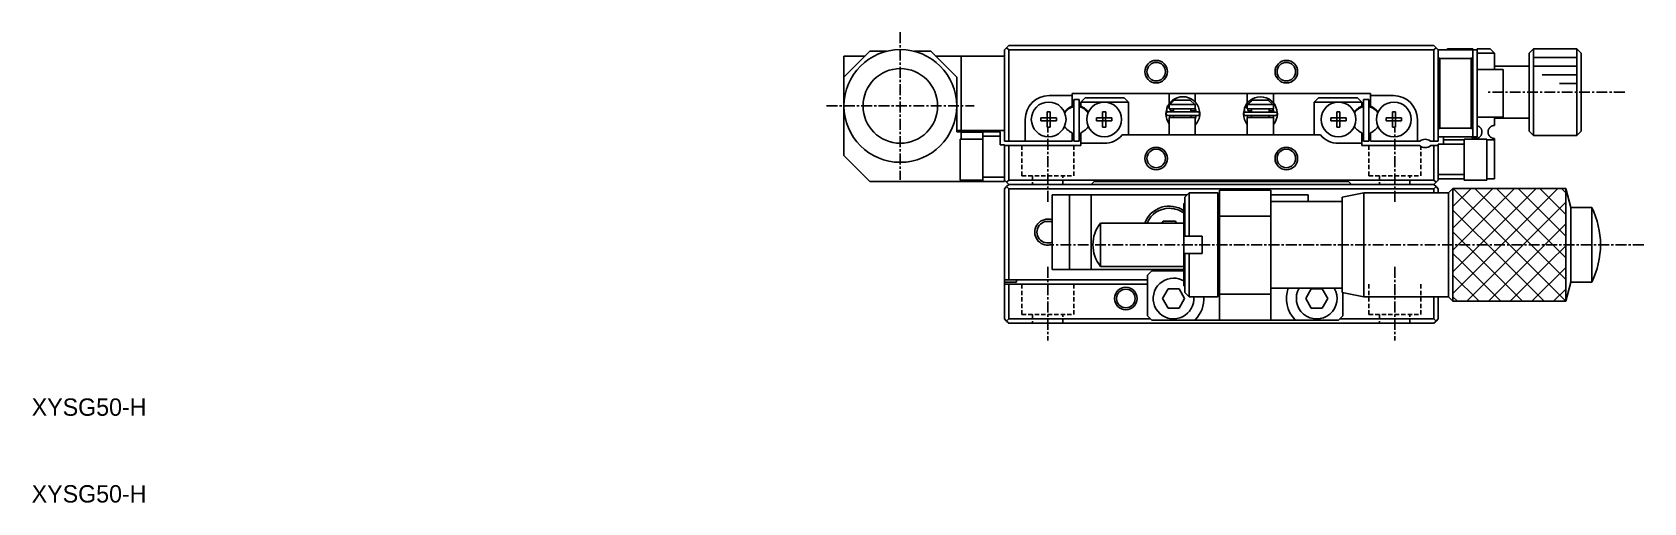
# Model space of a CAD drawing. Extents: x 10 to 374, y 10 to 222.
# Drawn here: x 10.1 to 195.8, y 10 to 64.2 of the extents above; entities that cross this region are included whole.
import ezdxf

# ---------------------------------------------------------------- set-up
doc = ezdxf.new("R2010")
doc.units = 0
doc.linetypes.add('CENTER', pattern=[2, 1.25, -0.25, 0.25, -0.25])
doc.linetypes.add('DASHED', pattern=[0.75, 0.5, -0.25])
doc.layers.get('0').update_dxf_attribs({"linetype": 'CONTINUOUS'})
doc.layers.add('CENTER', color=1, linetype='CENTER')
doc.styles.get("Standard").update_dxf_attribs({"font": 'FGP教科書体NT-M'})

msp = doc.modelspace()

# ---------------------------------------------------------------- linework, layer by layer
at = {"color": 7, "linetype": 'CONTINUOUS'}
for p, q in [((106.63, 62.02), (103.63, 59.02)), ((103.63, 59.02), (103.63, 61.47)), ((106.08, 61.47), (103.63, 61.47)), ((106.63, 62.02), (108.53, 62.02)), ((111.73, 62.02), (113.63, 62.02)), ((116.63, 59.02), (113.63, 62.02)), ((117.13, 61.47), (114.18, 61.47)), ((117.13, 61.47), (117.13, 52.87)), ((122.13, 61.47), (117.13, 61.47)), ((122.13, 62.17), (122.38, 62.42)), ((122.13, 51.67), (122.13, 62.17)), ((122.38, 62.42), (122.63, 62.67)), ((122.38, 62.42), (122.63, 62.17)), ((122.63, 62.67), (171.63, 62.67)), ((122.63, 62.17), (122.63, 51.67)), ((171.63, 62.17), (122.63, 62.17)), ((171.88, 62.42), (171.63, 62.67)), ((171.63, 62.17), (171.88, 62.42)), ((171.63, 51.67), (171.63, 62.17)), ((171.88, 62.42), (172.13, 62.17)), ((172.13, 62.17), (176.13, 62.17)), ((172.13, 62.17), (172.13, 51.67)), ((172.13, 61.37), (172.33, 61.17)), ((173.23, 62.32), (173.08, 62.17)), ((173.23, 62.32), (176.13, 62.32)), ((175.93, 61.17), (176.13, 61.37)), ((176.13, 62.32), (176.13, 62.17)), ((176.13, 62.17), (176.13, 61.37)), ((176.13, 62.17), (176.63, 62.17)), ((176.13, 61.37), (176.13, 61.04)), ((176.13, 61.04), (176.13, 61.37)), ((176.63, 62.32), (178.13, 62.32)), ((176.63, 62.17), (176.63, 62.32)), ((176.63, 62.17), (176.63, 60.17)), ((178.63, 61.82), (176.63, 61.82)), ((178.63, 61.82), (178.13, 62.32)), ((178.63, 61.82), (178.63, 59.92)), ((183.13, 62.32), (182.63, 61.82)), ((182.63, 52.82), (182.63, 61.82)), ((183.13, 62.32), (183.13, 52.32)), ((187.63, 62.32), (183.13, 62.32)), ((187.63, 62.32), (187.63, 62.3)), ((187.63, 62.3), (188.13, 62.3)), ((188.13, 52.33), (188.13, 62.3)), ((188.13, 62.3), (188.63, 61.8)), ((188.63, 61.8), (188.63, 52.83)), ((175.93, 61.17), (172.33, 61.17)), ((172.33, 61.17), (172.33, 53.17)), ((175.93, 53.17), (175.93, 61.17)), ((176.13, 60.17), (176.13, 61.04)), ((176.13, 60.17), (176.13, 54.17)), ((176.63, 54.17), (176.63, 60.17)), ((179.63, 59.92), (176.63, 59.92)), ((182.63, 60.32), (178.63, 60.32)), ((179.63, 54.42), (179.63, 59.92)), ((103.63, 59.02), (103.63, 55.72)), ((116.63, 55.72), (116.63, 59.02)), ((129.93, 56.92), (127.28, 56.92)), ((129.93, 57.17), (162.13, 57.17)), ((129.93, 56.92), (129.93, 57.17)), ((129.93, 55.71), (129.93, 56.92)), ((130.13, 51.67), (130.13, 56.47)), ((130.73, 56.47), (130.13, 56.47)), ((130.73, 51.67), (130.73, 56.47)), ((130.93, 56.17), (131.43, 56.67)), ((130.93, 56.17), (130.93, 55.71)), ((133.63, 56.17), (130.93, 56.17)), ((131.43, 56.67), (135.93, 56.67)), ((136.43, 56.17), (133.63, 56.17)), ((135.93, 56.67), (136.43, 56.17)), ((136.43, 52.37), (136.43, 56.17)), ((141.13, 57.17), (141.13, 55.99)), ((141.13, 55.99), (141.13, 55.99)), ((141.13, 55.99), (141.13, 55.99)), ((141.18, 55.87), (141.13, 55.87)), ((141.13, 55.87), (141.13, 55.37)), ((141.18, 55.87), (141.71, 56.37)), ((144.08, 55.87), (141.18, 55.87)), ((141.71, 56.37), (143.55, 56.37)), ((143.55, 56.37), (141.71, 56.37)), ((143.55, 56.37), (144.08, 55.87)), ((144.13, 55.87), (144.08, 55.87)), ((144.13, 56.15), (144.13, 57.17)), ((144.13, 55.37), (144.13, 55.87)), ((150.13, 57.17), (150.13, 56.05)), ((150.18, 55.87), (150.13, 55.87)), ((150.13, 55.87), (150.13, 55.37)), ((150.18, 55.87), (150.71, 56.37)), ((153.08, 55.87), (150.18, 55.87)), ((150.71, 56.37), (152.55, 56.37)), ((152.55, 56.37), (150.71, 56.37)), ((152.55, 56.37), (153.08, 55.87)), ((153.13, 55.87), (153.08, 55.87)), ((153.13, 56.07), (153.13, 57.17)), ((153.13, 56.07), (153.13, 56.07)), ((153.13, 56.07), (153.13, 56.07)), ((153.13, 55.37), (153.13, 55.87)), ((157.83, 56.17), (158.33, 56.67)), ((157.83, 52.37), (157.83, 56.17)), ((160.63, 56.17), (157.83, 56.17)), ((158.33, 56.67), (162.83, 56.67)), ((163.33, 56.17), (160.63, 56.17)), ((162.13, 57.17), (164.33, 57.17)), ((162.83, 56.67), (163.33, 56.17)), ((163.33, 56.17), (163.33, 55.71)), ((163.53, 56.47), (164.13, 56.47)), ((163.53, 51.67), (163.53, 56.47)), ((164.13, 51.67), (164.13, 56.47)), ((164.33, 57.17), (164.33, 56.92)), ((164.33, 56.92), (166.98, 56.92)), ((164.33, 55.71), (164.33, 56.92)), ((103.63, 55.72), (103.63, 50.02)), ((116.63, 52.72), (116.63, 55.72)), ((124.53, 54.17), (124.53, 51.67)), ((126.34, 54.35), (127.05, 54.35)), ((126.34, 53.99), (126.34, 54.35)), ((126.34, 54.35), (127.05, 54.35)), ((127.05, 53.99), (126.34, 53.99)), ((127.05, 55.05), (127.41, 55.05)), ((127.05, 54.35), (127.05, 55.05)), ((127.06, 54.34), (127.05, 54.35)), ((127.06, 54), (127.05, 53.99)), ((127.05, 53.28), (127.05, 53.99)), ((127.06, 54), (127.06, 54.34)), ((127.06, 54.34), (127.4, 54.34)), ((127.4, 54), (127.06, 54)), ((127.4, 54.34), (127.41, 54.35)), ((127.4, 54.34), (127.4, 54)), ((127.4, 54), (127.41, 53.99)), ((127.41, 55.05), (127.41, 54.35)), ((127.41, 54.35), (128.12, 54.35)), ((128.12, 54.35), (127.41, 54.35)), ((127.41, 53.99), (127.41, 53.28)), ((128.12, 53.99), (127.41, 53.99)), ((128.12, 54.35), (128.12, 53.99)), ((129.64, 55.54), (129.93, 55.71)), ((130.93, 55.71), (131.22, 55.54)), ((132.74, 54.35), (133.45, 54.35)), ((132.74, 53.99), (132.74, 54.35)), ((132.74, 54.35), (133.45, 54.35)), ((133.45, 53.99), (132.74, 53.99)), ((133.45, 55.05), (133.81, 55.05)), ((133.45, 54.35), (133.45, 55.05)), ((133.46, 54.34), (133.45, 54.35)), ((133.46, 54), (133.45, 53.99)), ((133.45, 53.28), (133.45, 53.99)), ((133.46, 54), (133.46, 54.34)), ((133.46, 54.34), (133.8, 54.34)), ((133.8, 54), (133.46, 54)), ((133.8, 54.34), (133.81, 54.35)), ((133.8, 54.34), (133.8, 54)), ((133.8, 54), (133.81, 53.99)), ((133.81, 55.05), (133.81, 54.35)), ((133.81, 54.35), (134.52, 54.35)), ((134.52, 54.35), (133.81, 54.35)), ((133.81, 53.99), (133.81, 53.28)), ((134.52, 53.99), (133.81, 53.99)), ((134.52, 54.35), (134.52, 53.99)), ((140.88, 55.55), (140.75, 54.86)), ((140.86, 55.43), (140.85, 55.4)), ((140.85, 55.4), (140.85, 55.36)), ((140.85, 55.36), (140.85, 55.33)), ((140.85, 55.33), (140.85, 55.3)), ((140.85, 55.3), (140.85, 55.26)), ((140.85, 55.26), (140.86, 55.23)), ((140.87, 55.5), (140.86, 55.47)), ((140.86, 55.47), (140.86, 55.43)), ((140.86, 55.23), (140.86, 55.19)), ((140.86, 55.19), (140.87, 55.16)), ((140.88, 55.53), (140.87, 55.5)), ((140.87, 55.16), (140.88, 55.13)), ((140.89, 55.57), (140.88, 55.53)), ((140.88, 55.13), (140.89, 55.09)), ((140.9, 55.6), (140.89, 55.57)), ((140.89, 55.09), (140.9, 55.06)), ((140.91, 55.6), (140.9, 55.6)), ((140.9, 55.06), (140.91, 55.03)), ((140.91, 55.61), (141.13, 55.54)), ((140.91, 55.6), (140.91, 55.6)), ((140.92, 55.6), (140.91, 55.6)), ((140.91, 55.6), (140.91, 55.6)), ((140.91, 55.03), (140.92, 55.03)), ((140.93, 55.6), (140.92, 55.6)), ((140.94, 55.6), (140.93, 55.6)), ((140.93, 55.6), (140.93, 55.6)), ((140.95, 55.59), (140.94, 55.6)), ((140.96, 55.59), (140.95, 55.59)), ((144.45, 55.03), (140.95, 55.03)), ((140.95, 54.63), (144.45, 54.63)), ((140.97, 55.59), (140.96, 55.59)), ((140.98, 55.59), (140.97, 55.59)), ((140.99, 55.58), (140.98, 55.59)), ((141.01, 55.58), (140.99, 55.58)), ((141.02, 55.57), (141.01, 55.58)), ((141.03, 55.57), (141.02, 55.57)), ((141.05, 55.56), (141.03, 55.57)), ((141.06, 55.56), (141.05, 55.56)), ((141.07, 55.55), (141.06, 55.56)), ((141.09, 55.55), (141.07, 55.55)), ((141.1, 55.54), (141.09, 55.55)), ((141.12, 55.53), (141.1, 55.54)), ((141.13, 55.53), (141.12, 55.53)), ((141.13, 55.37), (144.13, 55.37)), ((141.63, 54.37), (141.13, 54.37)), ((144.13, 54.37), (141.13, 54.37)), ((141.13, 54.37), (141.13, 52.37)), ((141.22, 54.37), (141.16, 54.63)), ((141.25, 55.36), (141.25, 55.37)), ((141.25, 55.34), (141.25, 55.36)), ((141.25, 55.33), (141.25, 55.34)), ((141.25, 55.32), (141.25, 55.33)), ((141.25, 55.3), (141.25, 55.32)), ((141.25, 55.29), (141.25, 55.3)), ((141.25, 55.27), (141.25, 55.29)), ((141.26, 55.26), (141.25, 55.27)), ((141.26, 55.24), (141.26, 55.26)), ((141.26, 55.23), (141.26, 55.24)), ((141.27, 55.21), (141.26, 55.23)), ((141.28, 55.2), (141.27, 55.21)), ((141.28, 55.19), (141.28, 55.2)), ((141.29, 55.17), (141.28, 55.19)), ((141.29, 55.17), (141.63, 55.17)), ((141.3, 55.16), (141.29, 55.17)), ((141.31, 55.15), (141.3, 55.16)), ((141.32, 55.14), (141.31, 55.15)), ((141.33, 55.13), (141.32, 55.14)), ((141.34, 55.12), (141.33, 55.13)), ((141.35, 55.11), (141.34, 55.12)), ((141.36, 55.1), (141.35, 55.11)), ((141.37, 55.09), (141.36, 55.1)), ((141.38, 55.08), (141.37, 55.09)), ((141.39, 55.07), (141.38, 55.08)), ((141.41, 55.06), (141.39, 55.07)), ((141.42, 55.06), (141.41, 55.06)), ((141.43, 55.05), (141.42, 55.06)), ((141.45, 55.05), (141.43, 55.05)), ((141.46, 55.04), (141.45, 55.05)), ((141.48, 55.04), (141.46, 55.04)), ((141.49, 55.04), (141.48, 55.04)), ((141.5, 55.03), (141.49, 55.04)), ((141.52, 55.03), (141.5, 55.03)), ((141.53, 55.03), (141.52, 55.03)), ((141.55, 55.03), (141.53, 55.03)), ((141.63, 55.37), (141.63, 55.03)), ((141.63, 54.63), (141.63, 54.37)), ((143.63, 54.37), (141.63, 54.37)), ((143.63, 54.37), (141.63, 54.37)), ((143.63, 55.03), (143.63, 55.37)), ((143.63, 55.17), (144.1, 55.17)), ((143.63, 54.37), (143.63, 54.63)), ((144.13, 54.37), (143.63, 54.37)), ((143.85, 55.03), (143.84, 55.03)), ((143.87, 55.03), (143.85, 55.03)), ((143.88, 55.03), (143.87, 55.03)), ((143.9, 55.03), (143.88, 55.03)), ((143.91, 55.04), (143.9, 55.03)), ((143.92, 55.04), (143.91, 55.04)), ((143.94, 55.04), (143.92, 55.04)), ((143.95, 55.05), (143.94, 55.04)), ((143.97, 55.06), (143.95, 55.05)), ((143.98, 55.06), (143.97, 55.06)), ((143.99, 55.07), (143.98, 55.06)), ((144.01, 55.08), (143.99, 55.07)), ((144.02, 55.08), (144.01, 55.08)), ((144.03, 55.09), (144.02, 55.08)), ((144.04, 55.1), (144.03, 55.09)), ((144.05, 55.11), (144.04, 55.1)), ((144.06, 55.12), (144.05, 55.11)), ((144.07, 55.13), (144.06, 55.12)), ((144.08, 55.14), (144.07, 55.13)), ((144.09, 55.16), (144.08, 55.14)), ((144.1, 55.17), (144.09, 55.16)), ((144.11, 55.18), (144.1, 55.17)), ((144.12, 55.21), (144.11, 55.19)), ((144.11, 55.19), (144.11, 55.18)), ((144.13, 55.22), (144.12, 55.21)), ((144.13, 55.42), (144.15, 55.37)), ((144.13, 55.42), (144.14, 55.37)), ((144.13, 55.23), (144.13, 55.37)), ((144.14, 55.25), (144.13, 55.24)), ((144.13, 55.24), (144.13, 55.22)), ((144.13, 52.37), (144.13, 54.37)), ((144.17, 54.33), (144.13, 54.24)), ((144.14, 55.37), (144.14, 55.35)), ((144.14, 55.35), (144.14, 55.34)), ((144.14, 55.34), (144.15, 55.32)), ((144.15, 55.32), (144.14, 55.31)), ((144.14, 55.31), (144.14, 55.29)), ((144.14, 55.29), (144.14, 55.28)), ((144.14, 55.28), (144.14, 55.26)), ((144.14, 55.26), (144.14, 55.25)), ((144.15, 55.37), (144.23, 55.03)), ((144.23, 54.63), (144.17, 54.33)), ((144.49, 55.6), (144.46, 55.65)), ((144.51, 55.54), (144.49, 55.6)), ((144.65, 54.85), (144.64, 54.95)), ((149.83, 55.53), (149.69, 54.85)), ((149.8, 55.42), (149.79, 55.39)), ((149.79, 55.39), (149.79, 55.35)), ((149.79, 55.35), (149.79, 55.32)), ((149.79, 55.32), (149.79, 55.28)), ((149.79, 55.28), (149.79, 55.25)), ((149.79, 55.25), (149.8, 55.22)), ((149.81, 55.49), (149.8, 55.46)), ((149.8, 55.46), (149.8, 55.42)), ((149.8, 55.22), (149.8, 55.18)), ((149.8, 55.18), (149.81, 55.15)), ((149.82, 55.52), (149.81, 55.49)), ((149.81, 55.15), (149.82, 55.12)), ((149.83, 55.56), (149.82, 55.52)), ((149.82, 55.12), (149.83, 55.08)), ((149.85, 55.59), (149.83, 55.56)), ((149.83, 55.08), (149.84, 55.05)), ((149.84, 55.05), (149.86, 55.02)), ((149.85, 55.6), (150.08, 55.53)), ((149.85, 55.59), (149.85, 55.59)), ((149.85, 55.59), (149.85, 55.59)), ((149.86, 55.59), (149.85, 55.59)), ((149.87, 55.59), (149.86, 55.59)), ((149.86, 55.59), (149.86, 55.59)), ((149.86, 55.02), (149.86, 55.02)), ((149.88, 55.59), (149.87, 55.59)), ((149.89, 55.58), (149.88, 55.59)), ((149.88, 55.59), (149.88, 55.59)), ((149.9, 55.58), (149.89, 55.58)), ((153.39, 55.02), (149.89, 55.02)), ((149.89, 54.62), (153.39, 54.62)), ((149.91, 55.58), (149.9, 55.58)), ((149.93, 55.57), (149.91, 55.58)), ((149.94, 55.57), (149.93, 55.57)), ((149.95, 55.57), (149.94, 55.57)), ((149.96, 55.56), (149.95, 55.57)), ((149.98, 55.56), (149.96, 55.56)), ((149.99, 55.55), (149.98, 55.56)), ((150.01, 55.55), (149.99, 55.55)), ((150.02, 55.54), (150.01, 55.55)), ((150.04, 55.53), (150.02, 55.54)), ((150.05, 55.53), (150.04, 55.53)), ((150.06, 55.52), (150.05, 55.53)), ((150.08, 55.51), (150.06, 55.52)), ((150.08, 55.53), (150.13, 55.5)), ((150.09, 55.51), (150.08, 55.51)), ((150.11, 55.5), (150.09, 55.51)), ((150.16, 54.37), (150.1, 54.62)), ((150.12, 55.5), (150.11, 55.5)), ((150.13, 55.49), (150.12, 55.5)), ((150.13, 55.37), (153.13, 55.37)), ((150.63, 54.37), (150.13, 54.37)), ((153.13, 54.37), (150.13, 54.37)), ((150.13, 54.37), (150.13, 52.37)), ((150.19, 55.36), (150.19, 55.37)), ((150.19, 55.35), (150.19, 55.36)), ((150.19, 55.33), (150.19, 55.35)), ((150.19, 55.32), (150.19, 55.33)), ((150.19, 55.3), (150.19, 55.32)), ((150.19, 55.29), (150.19, 55.3)), ((150.19, 55.27), (150.19, 55.29)), ((150.2, 55.26), (150.19, 55.27)), ((150.2, 55.25), (150.2, 55.26)), ((150.2, 55.23), (150.2, 55.25)), ((150.21, 55.22), (150.2, 55.23)), ((150.21, 55.2), (150.21, 55.22)), ((150.22, 55.19), (150.21, 55.2)), ((150.22, 55.18), (150.22, 55.19)), ((150.23, 55.16), (150.22, 55.18)), ((150.23, 55.17), (150.63, 55.17)), ((150.24, 55.15), (150.23, 55.16)), ((150.25, 55.14), (150.24, 55.15)), ((150.26, 55.13), (150.25, 55.14)), ((150.27, 55.12), (150.26, 55.13)), ((150.28, 55.11), (150.27, 55.12)), ((150.29, 55.1), (150.28, 55.11)), ((150.3, 55.09), (150.29, 55.1)), ((150.31, 55.08), (150.3, 55.09)), ((150.32, 55.07), (150.31, 55.08)), ((150.34, 55.06), (150.32, 55.07)), ((150.35, 55.05), (150.34, 55.06)), ((150.36, 55.05), (150.35, 55.05)), ((150.38, 55.04), (150.36, 55.05)), ((150.39, 55.04), (150.38, 55.04)), ((150.4, 55.03), (150.39, 55.04)), ((150.42, 55.03), (150.4, 55.03)), ((150.43, 55.02), (150.42, 55.03)), ((150.45, 55.02), (150.43, 55.02)), ((150.46, 55.02), (150.45, 55.02)), ((150.48, 55.02), (150.46, 55.02)), ((150.49, 55.02), (150.48, 55.02)), ((150.63, 55.37), (150.63, 55.02)), ((150.63, 54.62), (150.63, 54.37)), ((152.63, 54.37), (150.63, 54.37)), ((152.63, 54.37), (150.63, 54.37)), ((152.63, 55.02), (152.63, 55.37)), ((152.63, 55.17), (153.05, 55.17)), ((152.63, 54.37), (152.63, 54.62)), ((153.13, 54.37), (152.63, 54.37)), ((152.81, 55.02), (152.79, 55.02)), ((152.79, 55.02), (152.79, 55.02)), ((152.82, 55.02), (152.81, 55.02)), ((152.84, 55.02), (152.82, 55.02)), ((152.85, 55.03), (152.84, 55.02)), ((152.87, 55.03), (152.85, 55.03)), ((152.88, 55.03), (152.87, 55.03)), ((152.89, 55.04), (152.88, 55.03)), ((152.91, 55.04), (152.89, 55.04)), ((152.92, 55.05), (152.91, 55.04)), ((152.93, 55.06), (152.92, 55.05)), ((152.95, 55.07), (152.93, 55.06)), ((152.96, 55.07), (152.95, 55.07)), ((152.97, 55.08), (152.96, 55.07)), ((152.98, 55.09), (152.97, 55.08)), ((152.99, 55.1), (152.98, 55.09)), ((153, 55.11), (152.99, 55.1)), ((153.01, 55.12), (153, 55.11)), ((153.02, 55.13), (153.01, 55.12)), ((153.03, 55.15), (153.02, 55.13)), ((153.04, 55.16), (153.03, 55.15)), ((153.05, 55.17), (153.04, 55.16)), ((153.06, 55.18), (153.05, 55.17)), ((153.07, 55.21), (153.06, 55.2)), ((153.06, 55.2), (153.06, 55.18)), ((153.08, 55.24), (153.07, 55.23)), ((153.07, 55.23), (153.07, 55.21)), ((153.08, 55.37), (153.08, 55.36)), ((153.08, 55.36), (153.09, 55.34)), ((153.09, 55.28), (153.08, 55.27)), ((153.08, 55.27), (153.08, 55.25)), ((153.08, 55.25), (153.08, 55.24)), ((153.09, 55.37), (153.18, 55.02)), ((153.09, 55.34), (153.09, 55.33)), ((153.09, 55.33), (153.09, 55.31)), ((153.09, 55.31), (153.09, 55.3)), ((153.09, 55.3), (153.09, 55.28)), ((153.18, 54.62), (153.12, 54.37)), ((153.13, 52.37), (153.13, 54.37)), ((153.43, 55.59), (153.43, 55.6)), ((153.45, 55.53), (153.43, 55.59)), ((153.59, 54.84), (153.58, 54.94)), ((159.74, 54.35), (160.45, 54.35)), ((159.74, 53.99), (159.74, 54.35)), ((159.74, 54.35), (160.45, 54.35)), ((160.45, 53.99), (159.74, 53.99)), ((160.45, 55.05), (160.81, 55.05)), ((160.45, 54.35), (160.45, 55.05)), ((160.46, 54.34), (160.45, 54.35)), ((160.46, 54), (160.45, 53.99)), ((160.45, 53.28), (160.45, 53.99)), ((160.46, 54), (160.46, 54.34)), ((160.46, 54.34), (160.8, 54.34)), ((160.8, 54), (160.46, 54)), ((160.8, 54.34), (160.81, 54.35)), ((160.8, 54.34), (160.8, 54)), ((160.8, 54), (160.81, 53.99)), ((160.81, 55.05), (160.81, 54.35)), ((160.81, 54.35), (161.52, 54.35)), ((161.52, 54.35), (160.81, 54.35)), ((160.81, 53.99), (160.81, 53.28)), ((161.52, 53.99), (160.81, 53.99)), ((161.52, 54.35), (161.52, 53.99)), ((163.33, 55.71), (163.04, 55.54)), ((164.62, 55.54), (164.33, 55.71)), ((166.14, 54.35), (166.85, 54.35)), ((166.14, 53.99), (166.14, 54.35)), ((166.14, 54.35), (166.85, 54.35)), ((166.85, 53.99), (166.14, 53.99)), ((166.85, 55.05), (167.21, 55.05)), ((166.85, 54.35), (166.85, 55.05)), ((166.86, 54.34), (166.85, 54.35)), ((166.86, 54), (166.85, 53.99)), ((166.85, 53.28), (166.85, 53.99)), ((166.86, 54), (166.86, 54.34)), ((166.86, 54.34), (167.2, 54.34)), ((167.2, 54), (166.86, 54)), ((167.2, 54.34), (167.21, 54.35)), ((167.2, 54.34), (167.2, 54)), ((167.2, 54), (167.21, 53.99)), ((167.21, 55.05), (167.21, 54.35)), ((167.21, 54.35), (167.92, 54.35)), ((167.92, 54.35), (167.21, 54.35)), ((167.21, 53.99), (167.21, 53.28)), ((167.92, 53.99), (167.21, 53.99)), ((167.92, 54.35), (167.92, 53.99)), ((169.73, 54.17), (169.73, 51.67)), ((176.13, 53.3), (176.13, 54.17)), ((176.63, 54.42), (179.63, 54.42)), ((176.63, 54.17), (176.63, 52.17)), ((178.63, 53.47), (178.63, 54.42)), ((178.63, 54.32), (182.63, 54.32)), ((117.13, 52.87), (116.63, 52.87)), ((117.13, 52.72), (116.63, 52.72)), ((122.13, 52.87), (117.13, 52.87)), ((117.13, 52.68), (117.13, 52.72)), ((117.13, 52.72), (119.63, 52.72)), ((119.63, 52.68), (117.13, 52.68)), ((117.13, 51.87), (117.13, 52.68)), ((119.63, 52.72), (121.63, 52.72)), ((119.63, 52.22), (119.63, 52.72)), ((119.63, 47.52), (119.63, 52.22)), ((121.63, 52.22), (119.63, 52.22)), ((121.63, 52.72), (121.63, 52.22)), ((121.63, 52.22), (121.63, 51.22)), ((127.41, 53.28), (127.05, 53.28)), ((129.93, 52.62), (129.64, 52.79)), ((129.93, 51.67), (129.93, 52.62)), ((131.22, 52.79), (130.93, 52.62)), ((130.93, 52.62), (130.93, 51.42)), ((133.81, 53.28), (133.45, 53.28)), ((158.55, 52.37), (135.71, 52.37)), ((160.81, 53.28), (160.45, 53.28)), ((163.04, 52.79), (163.33, 52.62)), ((163.33, 52.62), (163.33, 51.42)), ((164.33, 52.62), (164.62, 52.79)), ((164.33, 51.67), (164.33, 52.62)), ((167.21, 53.28), (166.85, 53.28)), ((172.33, 53.17), (172.13, 52.97)), ((176.13, 52.17), (172.13, 52.17)), ((172.33, 53.17), (175.93, 53.17)), ((172.73, 51.82), (172.73, 52.17)), ((175.93, 52.16), (175.92, 52.17)), ((176.13, 52.97), (175.93, 53.17)), ((175.97, 52.13), (175.93, 52.16)), ((176.01, 52.1), (175.97, 52.13)), ((176.04, 52.08), (176.01, 52.1)), ((176.07, 52.06), (176.04, 52.08)), ((176.1, 52.04), (176.07, 52.06)), ((176.13, 52.03), (176.1, 52.04)), ((176.13, 52.97), (176.13, 53.3)), ((176.13, 53.3), (176.13, 52.97)), ((176.13, 52.97), (176.13, 52.17)), ((176.63, 52.17), (176.13, 52.17)), ((176.15, 52.02), (176.13, 52.03)), ((176.18, 52.01), (176.15, 52.02)), ((176.63, 53.44), (176.65, 53.43)), ((176.65, 53.43), (176.67, 53.43)), ((176.67, 53.43), (176.69, 53.42)), ((176.69, 53.42), (176.72, 53.41)), ((176.72, 52.02), (176.69, 52.01)), ((176.72, 53.41), (176.74, 53.4)), ((176.74, 52.03), (176.72, 52.02)), ((176.74, 53.4), (176.76, 53.39)), ((176.77, 52.05), (176.74, 52.03)), ((176.76, 53.39), (176.79, 53.38)), ((176.8, 52.07), (176.77, 52.05)), ((176.79, 53.38), (176.81, 53.36)), ((176.83, 52.08), (176.8, 52.07)), ((176.81, 53.36), (176.83, 53.35)), ((176.83, 53.35), (176.84, 53.34)), ((176.86, 52.1), (176.83, 52.08)), ((176.84, 53.34), (176.86, 53.33)), ((176.86, 53.33), (176.87, 53.32)), ((176.9, 52.13), (176.86, 52.1)), ((176.87, 53.32), (176.89, 53.31)), ((176.89, 53.31), (176.91, 53.29)), ((176.94, 52.17), (176.9, 52.13)), ((176.91, 53.29), (176.93, 53.28)), ((176.93, 53.28), (176.96, 53.25)), ((176.98, 52.2), (176.94, 52.17)), ((176.96, 53.25), (176.98, 53.22)), ((176.98, 53.22), (177, 53.21)), ((177.01, 52.24), (176.98, 52.2)), ((177, 53.21), (177.01, 53.2)), ((177.01, 53.2), (177.03, 53.17)), ((177.04, 52.28), (177.01, 52.24)), ((177.03, 53.17), (177.05, 53.14)), ((177.07, 52.32), (177.04, 52.28)), ((177.05, 53.14), (177.07, 53.11)), ((177.07, 53.11), (177.09, 53.07)), ((177.09, 52.37), (177.07, 52.32)), ((177.09, 53.07), (177.11, 53.04)), ((177.12, 52.41), (177.09, 52.37)), ((177.11, 53.04), (177.12, 53.01)), ((177.12, 53.01), (177.13, 52.99)), ((177.13, 52.45), (177.12, 52.41)), ((177.13, 52.99), (177.14, 52.96)), ((177.14, 52.49), (177.13, 52.45)), ((177.14, 52.96), (177.15, 52.94)), ((177.16, 52.53), (177.14, 52.49)), ((177.15, 52.94), (177.16, 52.91)), ((177.16, 52.91), (177.16, 52.88)), ((177.16, 52.88), (177.17, 52.84)), ((177.17, 52.57), (177.16, 52.53)), ((177.17, 52.84), (177.18, 52.81)), ((177.18, 52.65), (177.17, 52.61)), ((177.17, 52.61), (177.17, 52.57)), ((177.18, 52.81), (177.18, 52.77)), ((177.18, 52.77), (177.18, 52.74)), ((177.18, 52.74), (177.18, 52.69)), ((177.18, 52.69), (177.18, 52.65)), ((177.88, 52.8), (177.89, 52.84)), ((177.88, 52.76), (177.88, 52.8)), ((177.88, 52.71), (177.88, 52.76)), ((177.88, 52.69), (177.88, 52.71)), ((177.88, 52.66), (177.88, 52.69)), ((177.89, 52.62), (177.88, 52.66)), ((177.89, 52.84), (177.9, 52.89)), ((177.89, 52.59), (177.89, 52.62)), ((177.9, 52.55), (177.89, 52.59)), ((177.9, 52.89), (177.91, 52.92)), ((177.91, 52.5), (177.9, 52.55)), ((177.91, 52.92), (177.92, 52.95)), ((177.93, 52.45), (177.91, 52.5)), ((177.92, 52.95), (177.93, 52.98)), ((177.93, 52.98), (177.94, 53)), ((177.95, 52.41), (177.93, 52.45)), ((177.94, 53), (177.95, 53.03)), ((177.95, 53.03), (177.96, 53.06)), ((177.97, 52.36), (177.95, 52.41)), ((177.96, 53.06), (177.98, 53.09)), ((177.99, 52.32), (177.97, 52.36)), ((177.98, 53.09), (177.99, 53.11)), ((177.99, 53.11), (178.01, 53.14)), ((178.02, 52.28), (177.99, 52.32)), ((178.01, 53.14), (178.03, 53.17)), ((178.05, 52.25), (178.02, 52.28)), ((178.03, 53.17), (178.05, 53.19)), ((178.05, 53.19), (178.07, 53.21)), ((178.08, 52.21), (178.05, 52.25)), ((178.07, 53.21), (178.09, 53.23)), ((178.11, 52.18), (178.08, 52.21)), ((178.09, 53.23), (178.11, 53.25)), ((178.11, 53.25), (178.12, 53.27)), ((178.14, 52.15), (178.11, 52.18)), ((178.12, 53.27), (178.14, 53.29)), ((178.14, 53.29), (178.17, 53.31)), ((178.18, 52.12), (178.14, 52.15)), ((178.17, 53.31), (178.19, 53.32)), ((178.22, 52.09), (178.18, 52.12)), ((178.19, 53.32), (178.21, 53.34)), ((178.21, 53.34), (178.23, 53.35)), ((178.26, 52.07), (178.22, 52.09)), ((178.23, 53.35), (178.24, 53.36)), ((178.24, 53.36), (178.26, 53.37)), ((178.26, 53.37), (178.28, 53.38)), ((178.3, 52.05), (178.26, 52.07)), ((178.28, 53.38), (178.31, 53.39)), ((178.32, 52.03), (178.3, 52.05)), ((178.31, 53.39), (178.33, 53.41)), ((178.35, 52.02), (178.32, 52.03)), ((178.33, 53.41), (178.36, 53.42)), ((178.38, 52.01), (178.35, 52.02)), ((178.36, 53.42), (178.39, 53.43)), ((178.39, 53.43), (178.41, 53.43)), ((178.41, 53.43), (178.44, 53.44)), ((178.44, 53.44), (178.47, 53.45)), ((178.47, 53.45), (178.49, 53.45)), ((178.49, 53.45), (178.53, 53.46)), ((178.53, 53.46), (178.56, 53.46)), ((178.56, 53.46), (178.6, 53.47)), ((178.6, 53.47), (178.63, 53.47)), ((182.63, 52.82), (183.13, 52.32)), ((183.13, 52.32), (187.63, 52.32)), ((187.63, 52.33), (187.63, 52.32)), ((188.13, 52.33), (187.63, 52.33)), ((188.63, 52.83), (188.13, 52.33)), ((117.03, 51.87), (117.03, 47.17)), ((119.63, 51.87), (117.03, 51.87)), ((121.63, 51.22), (122.13, 51.22)), ((122.63, 51.67), (122.13, 51.67)), ((122.13, 51.17), (122.13, 51.22)), ((122.13, 47.17), (122.13, 51.17)), ((122.13, 51.17), (122.63, 51.17)), ((122.63, 51.67), (124.53, 51.67)), ((122.63, 51.17), (122.63, 47.17)), ((130.93, 51.17), (122.63, 51.17)), ((124.53, 51.67), (129.93, 51.67)), ((130.13, 51.67), (130.73, 51.67)), ((130.93, 51.42), (130.93, 51.17)), ((130.93, 51.42), (133.63, 51.42)), ((163.33, 51.42), (160.63, 51.42)), ((163.33, 51.17), (163.33, 51.42)), ((169.97, 51.17), (163.33, 51.17)), ((164.13, 51.67), (163.53, 51.67)), ((169.73, 51.67), (164.33, 51.67)), ((169.73, 51.67), (170.03, 51.67)), ((171.23, 51.67), (171.63, 51.67)), ((171.63, 51.17), (171.29, 51.17)), ((172.13, 51.67), (171.63, 51.67)), ((171.63, 47.17), (171.63, 51.17)), ((171.63, 51.17), (172.13, 51.17)), ((172.13, 51.32), (172.13, 51.17)), ((172.73, 51.32), (172.13, 51.32)), ((172.13, 51.17), (172.13, 47.17)), ((172.73, 51.32), (172.73, 51.82)), ((172.73, 51.82), (175.13, 51.82)), ((175.13, 51.32), (172.73, 51.32)), ((175.13, 51.87), (175.13, 51.82)), ((177.73, 51.87), (175.13, 51.87)), ((175.13, 51.32), (175.13, 51.82)), ((175.13, 47.82), (175.13, 51.32)), ((176.2, 52), (176.18, 52.01)), ((176.22, 52), (176.2, 52)), ((176.24, 51.99), (176.22, 52)), ((176.25, 51.99), (176.24, 51.99)), ((176.27, 51.98), (176.25, 51.99)), ((176.29, 51.98), (176.27, 51.98)), ((176.3, 51.98), (176.29, 51.98)), ((176.31, 51.98), (176.3, 51.98)), ((176.33, 51.97), (176.31, 51.98)), ((176.34, 51.97), (176.33, 51.97)), ((176.35, 51.97), (176.34, 51.97)), ((176.37, 51.97), (176.35, 51.97)), ((176.38, 51.97), (176.37, 51.97)), ((176.39, 51.97), (176.38, 51.97)), ((176.4, 51.97), (176.39, 51.97)), ((176.41, 51.97), (176.4, 51.97)), ((176.42, 51.97), (176.41, 51.97)), ((176.43, 51.97), (176.42, 51.97)), ((176.44, 51.97), (176.43, 51.97)), ((176.46, 51.97), (176.44, 51.97)), ((176.47, 51.97), (176.46, 51.97)), ((176.48, 51.97), (176.47, 51.97)), ((176.49, 51.97), (176.48, 51.97)), ((176.5, 51.97), (176.49, 51.97)), ((176.51, 51.97), (176.5, 51.97)), ((176.52, 51.97), (176.51, 51.97)), ((176.53, 51.97), (176.52, 51.97)), ((176.54, 51.98), (176.53, 51.97)), ((176.56, 51.98), (176.54, 51.98)), ((176.57, 51.98), (176.56, 51.98)), ((176.58, 51.98), (176.57, 51.98)), ((176.61, 51.99), (176.58, 51.98)), ((176.63, 51.99), (176.61, 51.99)), ((176.65, 52), (176.63, 51.99)), ((176.67, 52.01), (176.65, 52)), ((176.69, 52.01), (176.67, 52.01)), ((177.73, 47.17), (177.73, 51.87)), ((177.73, 51.82), (178.63, 51.82)), ((178.4, 52), (178.38, 52.01)), ((178.43, 51.99), (178.4, 52)), ((178.44, 51.99), (178.43, 51.99)), ((178.46, 51.99), (178.44, 51.99)), ((178.48, 51.98), (178.46, 51.99)), ((178.5, 51.98), (178.48, 51.98)), ((178.52, 51.98), (178.5, 51.98)), ((178.54, 51.97), (178.52, 51.98)), ((178.55, 51.97), (178.54, 51.97)), ((178.56, 51.97), (178.55, 51.97)), ((178.57, 51.97), (178.56, 51.97)), ((178.58, 51.97), (178.57, 51.97)), ((178.6, 51.97), (178.58, 51.97)), ((178.61, 51.97), (178.6, 51.97)), ((178.62, 51.97), (178.61, 51.97)), ((178.63, 51.97), (178.62, 51.97)), ((178.63, 51.82), (178.63, 51.97)), ((178.63, 51.82), (178.63, 47.32)), ((103.63, 50.02), (106.63, 47.02)), ((106.63, 47.02), (117.13, 47.02)), ((117.03, 47.17), (119.63, 47.17)), ((117.13, 47.09), (117.13, 47.17)), ((117.13, 47.09), (119.63, 47.09)), ((117.13, 47.02), (117.13, 47.09)), ((119.63, 47.02), (117.13, 47.02)), ((119.63, 47.52), (122.13, 47.52)), ((119.63, 47.02), (119.63, 47.52)), ((122.13, 47.02), (119.63, 47.02)), ((122.13, 47.17), (122.13, 47.02)), ((122.38, 46.92), (122.13, 47.17)), ((122.63, 47.17), (122.38, 46.92)), ((122.38, 46.92), (122.63, 46.67)), ((122.63, 46.67), (122.38, 46.42)), ((122.63, 47.17), (171.63, 47.17)), ((132.13, 46.67), (122.63, 46.67)), ((122.63, 46.67), (171.63, 46.67)), ((132.13, 46.67), (132.48, 47.02)), ((132.48, 47.02), (161.78, 47.02)), ((161.78, 47.02), (162.13, 46.67)), ((171.63, 46.67), (162.13, 46.67)), ((171.88, 46.92), (171.63, 47.17)), ((171.63, 46.67), (171.88, 46.92)), ((171.88, 46.42), (171.63, 46.67)), ((172.13, 47.17), (171.88, 46.92)), ((172.13, 47.82), (175.13, 47.82)), ((175.13, 47.32), (172.13, 47.32)), ((175.13, 47.32), (175.13, 47.82)), ((175.13, 47.32), (175.13, 47.17)), ((175.13, 47.17), (177.73, 47.17)), ((178.63, 47.32), (177.73, 47.32)), ((122.13, 46.17), (122.38, 46.42)), ((122.13, 35.67), (122.13, 46.17)), ((122.38, 46.42), (122.63, 46.17)), ((122.63, 46.17), (122.63, 35.67)), ((171.63, 46.17), (122.63, 46.17)), ((127.63, 36.87), (127.63, 45.47)), ((127.63, 45.47), (129.63, 45.47)), ((129.63, 45.47), (129.63, 36.87)), ((132.13, 45.47), (129.63, 45.47)), ((132.13, 36.87), (132.13, 45.47)), ((132.13, 45.47), (143.18, 45.47)), ((143.43, 45.72), (142.93, 45.22)), ((142.93, 40.72), (142.93, 45.22)), ((143.43, 45.72), (143.43, 40.72)), ((146.73, 45.72), (143.43, 45.72)), ((146.73, 39.72), (146.73, 45.72)), ((146.93, 45.52), (146.73, 45.72)), ((146.93, 46.02), (152.83, 46.02)), ((146.93, 43.02), (146.93, 46.02)), ((152.83, 46.02), (152.83, 43.02)), ((152.83, 45.47), (157.13, 45.47)), ((161.08, 44.72), (152.83, 44.72)), ((157.13, 45.47), (157.13, 44.72)), ((163.58, 45.72), (161.08, 45.22)), ((161.08, 45.22), (161.08, 34.22)), ((163.58, 45.72), (163.58, 33.72)), ((173.33, 45.72), (163.58, 45.72)), ((171.63, 46.17), (171.88, 46.42)), ((171.63, 45.72), (171.63, 46.17)), ((171.88, 46.42), (172.13, 46.17)), ((172.13, 46.17), (172.13, 45.72)), ((173.83, 46.22), (173.33, 45.72)), ((173.33, 45.72), (173.33, 33.72)), ((173.83, 46.22), (173.83, 33.22)), ((186.83, 46.22), (173.83, 46.22)), ((186.83, 46.22), (173.83, 46.22)), ((173.83, 46.22), (173.83, 33.22)), ((186.83, 46.22), (186.83, 33.22)), ((187.42, 44.02), (186.83, 46.22)), ((186.83, 33.22), (186.83, 46.22)), ((142.83, 44.47), (142.83, 34.97)), ((142.93, 44.47), (142.83, 44.47)), ((152.83, 43.02), (146.93, 43.02)), ((146.93, 34.02), (146.93, 43.02)), ((152.83, 43.02), (152.83, 34.02)), ((187.42, 44.02), (187.42, 35.42)), ((189.83, 44.02), (187.42, 44.02)), ((189.83, 44.02), (189.83, 35.42)), ((133.21, 42.22), (133.21, 37.22)), ((142.83, 42.22), (133.21, 42.22)), ((140.29, 42.22), (140.41, 42.42)), ((140.41, 42.42), (141.85, 42.42)), ((141.85, 42.42), (141.97, 42.22)), ((143.43, 40.72), (142.93, 40.72)), ((144.93, 40.72), (143.43, 40.72)), ((144.93, 38.72), (144.93, 40.72)), ((146.73, 33.72), (146.73, 39.72)), ((133.21, 37.22), (142.83, 37.22)), ((142.93, 34.22), (142.93, 38.72)), ((142.93, 38.72), (143.43, 38.72)), ((143.43, 38.72), (143.43, 33.72)), ((143.43, 38.72), (144.93, 38.72)), ((122.63, 35.67), (122.13, 35.67)), ((122.13, 35.67), (122.13, 35.42)), ((122.13, 35.42), (123.53, 35.42)), ((122.13, 35.17), (122.13, 35.42)), ((122.63, 35.67), (138.63, 35.67)), ((123.53, 35.67), (123.53, 35.42)), ((129.63, 36.87), (127.63, 36.87)), ((129.63, 36.87), (132.13, 36.87)), ((142.83, 36.87), (132.13, 36.87)), ((139.13, 36.72), (138.63, 36.22)), ((138.63, 31.52), (138.63, 36.22)), ((139.13, 36.72), (142.83, 36.72)), ((186.83, 33.22), (187.42, 35.42)), ((187.42, 35.42), (189.83, 35.42)), ((122.13, 31.17), (122.13, 35.17)), ((122.13, 35.17), (122.63, 35.17)), ((122.63, 35.17), (122.63, 31.17)), ((138.63, 35.17), (122.63, 35.17)), ((140.36, 33.52), (141, 34.62)), ((141, 32.42), (140.36, 33.52)), ((141, 34.62), (142.27, 34.62)), ((142.27, 34.62), (142.9, 33.52)), ((142.9, 33.52), (142.27, 32.42)), ((142.83, 34.97), (142.93, 34.97)), ((142.93, 34.22), (143.43, 33.72)), ((143.43, 33.72), (146.73, 33.72)), ((146.73, 33.72), (146.93, 33.92)), ((146.93, 34.02), (152.83, 34.02)), ((146.93, 31.02), (146.93, 34.02)), ((152.83, 34.72), (161.08, 34.72)), ((152.83, 34.02), (152.83, 31.02)), ((156.86, 33.52), (157.5, 34.62)), ((157.5, 32.42), (156.86, 33.52)), ((157.5, 34.62), (158.77, 34.62)), ((158.77, 34.62), (159.4, 33.52)), ((159.4, 33.52), (158.77, 32.42)), ((161.08, 34.22), (163.58, 33.72)), ((161.13, 31.52), (161.13, 34.21)), ((163.58, 33.72), (173.33, 33.72)), ((171.63, 31.17), (171.63, 33.72)), ((172.13, 33.72), (172.13, 31.17)), ((173.33, 33.72), (173.83, 33.22)), ((142.27, 32.42), (141, 32.42)), ((158.77, 32.42), (157.5, 32.42)), ((173.83, 33.22), (186.83, 33.22)), ((173.83, 33.22), (186.83, 33.22)), ((122.38, 30.92), (122.13, 31.17)), ((122.63, 31.17), (122.38, 30.92)), ((122.63, 30.67), (122.38, 30.92)), ((122.63, 31.17), (138.98, 31.17)), ((171.63, 30.67), (122.63, 30.67)), ((122.63, 30.67), (171.63, 30.67)), ((138.63, 31.52), (139.13, 31.02)), ((144.18, 31.02), (139.13, 31.02)), ((144.15, 31.09), (144.18, 31.02)), ((144.18, 31.02), (146.93, 31.02)), ((152.83, 31.02), (146.93, 31.02)), ((152.83, 31.02), (155.58, 31.02)), ((155.58, 31.02), (155.61, 31.09)), ((155.58, 31.02), (160.63, 31.02)), ((160.63, 31.02), (161.13, 31.52)), ((160.78, 31.17), (171.63, 31.17)), ((171.88, 30.92), (171.63, 31.17)), ((171.88, 30.92), (171.63, 30.67)), ((172.13, 31.17), (171.88, 30.92))]:
    msp.add_line(p, q, dxfattribs=at)
at = {"color": 3, "linetype": 'CONTINUOUS'}
for p, q in [((188.13, 61.32), (183.13, 61.32)), ((188.13, 60.32), (183.13, 60.32)), ((122.13, 55.92), (122.13, 58.42)), ((172.13, 58.42), (172.13, 55.92)), ((188.13, 59.32), (184.13, 59.32)), ((188.13, 58.32), (186.13, 58.32)), ((167.74, 53.8), (167.74, 53.8)), ((173.83, 44.11), (175.94, 46.22)), ((173.83, 41.61), (178.44, 46.22)), ((173.83, 39.11), (180.94, 46.22)), ((173.84, 46.22), (182.39, 37.67)), ((174.89, 37.67), (183.44, 46.22)), ((176.34, 46.22), (184.89, 37.67)), ((177.39, 37.67), (185.94, 46.22)), ((178.84, 46.22), (186.83, 38.22)), ((179.89, 37.67), (186.83, 44.61)), ((181.34, 46.22), (186.83, 40.72)), ((183.84, 46.22), (186.83, 43.22)), ((186.34, 46.22), (186.83, 45.72)), ((173.83, 43.72), (179.89, 37.67)), ((173.83, 41.22), (177.39, 37.67)), ((182.39, 37.67), (186.83, 42.11)), ((184.89, 37.67), (186.83, 39.61)), ((173.83, 38.72), (174.89, 37.67)), ((173.83, 36.61), (174.89, 37.67)), ((173.83, 34.11), (177.39, 37.67)), ((174.89, 37.67), (179.34, 33.22)), ((175.44, 33.22), (179.89, 37.67)), ((177.39, 37.67), (181.84, 33.22)), ((177.94, 33.22), (182.39, 37.67)), ((179.89, 37.67), (184.34, 33.22)), ((180.44, 33.22), (184.89, 37.67)), ((182.39, 37.67), (186.83, 33.22)), ((184.89, 37.67), (186.83, 35.72)), ((173.83, 36.22), (176.84, 33.22)), ((182.94, 33.22), (186.83, 37.11)), ((173.83, 33.72), (174.34, 33.22)), ((185.44, 33.22), (186.83, 34.61))]:
    msp.add_line(p, q, dxfattribs=at)
at = {"color": 3, "linetype": 'DASHED'}
for p, q in [((124.13, 51.17), (124.13, 47.67)), ((130.13, 47.67), (130.13, 51.17)), ((164.13, 51.17), (164.13, 47.67)), ((170.13, 47.67), (170.13, 51.05)), ((124.13, 47.67), (130.13, 47.67)), ((125.38, 47.67), (125.38, 46.67)), ((128.88, 46.67), (128.88, 47.67)), ((164.13, 47.67), (170.13, 47.67)), ((165.38, 47.67), (165.38, 46.67)), ((168.88, 46.67), (168.88, 47.67)), ((124.13, 35.17), (124.13, 31.67)), ((130.13, 31.67), (130.13, 35.17)), ((164.13, 35.17), (164.13, 31.67)), ((170.13, 31.67), (170.13, 35.17)), ((124.13, 31.67), (130.13, 31.67)), ((125.38, 31.67), (125.38, 30.67)), ((128.88, 30.67), (128.88, 31.67)), ((164.13, 31.67), (170.13, 31.67)), ((165.38, 31.67), (165.38, 30.67)), ((168.88, 30.67), (168.88, 31.67))]:
    msp.add_line(p, q, dxfattribs=at)
at = {"color": 7, "linetype": 'CONTINUOUS'}
for centre, radius in [((110.13, 55.72), 6.5), ((110.13, 55.72), 4.3), ((139.63, 59.67), 1.07), ((154.63, 59.67), 1.07), ((127.23, 54.17), 2), ((133.63, 54.17), 2), ((160.63, 54.17), 2), ((167.03, 54.17), 2), ((139.63, 49.67), 1.07), ((154.63, 49.67), 1.07), ((136.13, 33.52), 1.07)]:
    msp.add_circle(centre, radius, dxfattribs=at)
at = {"color": 3, "linetype": 'CONTINUOUS'}
for centre in [(139.63, 59.67), (154.63, 59.67), (139.63, 49.67), (154.63, 49.67), (136.13, 33.52)]:
    msp.add_circle(centre, 1.3, dxfattribs=at)
at = {"color": 7, "linetype": 'CONTINUOUS'}
for centre, radius, start, end in [((127.28, 54.17), 2.75, 90, 180), ((142.7, 54.83), 1.95, 3.619, 156.8194), ((151.64, 54.82), 1.95, 3.619, 156.8194), ((166.98, 54.17), 2.75, 0, 90), ((130.55, 54.05), 1.75, 134.9956, 148.1135), ((130.43, 54.07), 1.59, 100.8931, 147.8407), ((130.43, 54.17), 1.59, 120, 135), ((130.43, 54.07), 1.59, 32.1594, 79.107), ((130.43, 54.17), 1.59, 45, 60), ((130.32, 54.05), 1.75, 31.8865, 45.0044), ((140.95, 54.83), 0.2, 90, 270), ((142.7, 54.83), 1.96, 180.7634, 216.4403), ((142.7, 54.83), 1.95, 317.3804, 359.1848), ((144.45, 54.83), 0.2, 270, 90), ((149.89, 54.82), 0.2, 90, 270), ((151.64, 54.82), 1.95, 180.7532, 219.2367), ((151.64, 54.82), 1.95, 319.9574, 359.1869), ((153.39, 54.82), 0.2, 270, 90), ((163.95, 54.05), 1.75, 134.9956, 148.1135), ((163.83, 54.07), 1.59, 100.893, 147.8406), ((163.83, 54.17), 1.59, 120, 135), ((163.83, 54.07), 1.59, 32.1593, 79.1069), ((163.83, 54.17), 1.59, 45, 60), ((163.72, 54.05), 1.75, 31.8865, 45.0044), ((130.55, 54.28), 1.75, 211.8865, 225.0044), ((130.43, 54.17), 1.59, 225, 240), ((130.43, 54.07), 1.59, 251.6415, 259.1069), ((130.43, 54.07), 1.59, 280.893, 288.3584), ((130.43, 54.17), 1.59, 300, 315), ((130.32, 54.28), 1.75, 314.9956, 328.1135), ((133.63, 54.17), 2.75, 270, 319.1148), ((160.63, 54.17), 2.75, 220.8852, 270), ((163.95, 54.28), 1.75, 211.8865, 225.0044), ((163.83, 54.17), 1.59, 225, 240), ((163.83, 54.07), 1.59, 251.6416, 259.107), ((163.83, 54.07), 1.59, 280.8931, 288.3585), ((163.83, 54.17), 1.59, 300, 315), ((163.72, 54.28), 1.75, 314.9956, 328.1135), ((170.63, 51.92), 1, 228.5904, 311.4096), ((170.63, 50.87), 1, 53.1301, 126.8699), ((141.13, 41.17), 3, 55.4819, 159.5128), ((141.13, 41.17), 2.75, 90, 157.5537), ((141.13, 41.17), 2.75, 51.8165, 90), ((181.09, 39.72), 9.75, 333.8162, 26.1838), ((127.13, 41.17), 1.25, 66.4218, 293.5782), ((136.33, 39.72), 4, 141.3178, 218.6822), ((141.63, 33.52), 2.35, 90, 4.8821), ((141.63, 33.52), 2.35, 59.2936, 90), ((141.63, 33.52), 3.5, 316.011, 3.2758), ((158.13, 33.52), 3.5, 159.949, 223.989), ((158.13, 33.52), 2.35, 149.2936, 30.7064)]:
    msp.add_arc(centre, radius, start, end, dxfattribs=at)
at = {"color": 3, "linetype": 'CONTINUOUS'}
for start, end in [(90, 289.4712), (70.5288, 90)]:
    msp.add_arc((127.13, 41.17), 1.5, start, end, dxfattribs=at)
at = {"layer": 'CENTER', "color": 1, "linetype": 'CENTER'}
for p, q in [((110.13, 64.22), (110.13, 47.22)), ((193.63, 57.32), (177.63, 57.32)), ((101.63, 55.72), (118.63, 55.72)), ((127.13, 44.67), (127.13, 53.17)), ((167.13, 44.67), (167.13, 53.17)), ((195.83, 39.72), (127.33, 39.72)), ((127.13, 37.17), (127.13, 28.67)), ((167.13, 37.17), (167.13, 28.67))]:
    msp.add_line(p, q, dxfattribs=at)

# ---------------------------------------------------------------- texts
at = {"color": 7, "linetype": 'CONTINUOUS'}
for p in [(10, 20), (10, 10)]:
    msp.add_text('XYSG50-H', height=2, dxfattribs=at).set_placement(p)

doc.saveas('drawing.dxf')
